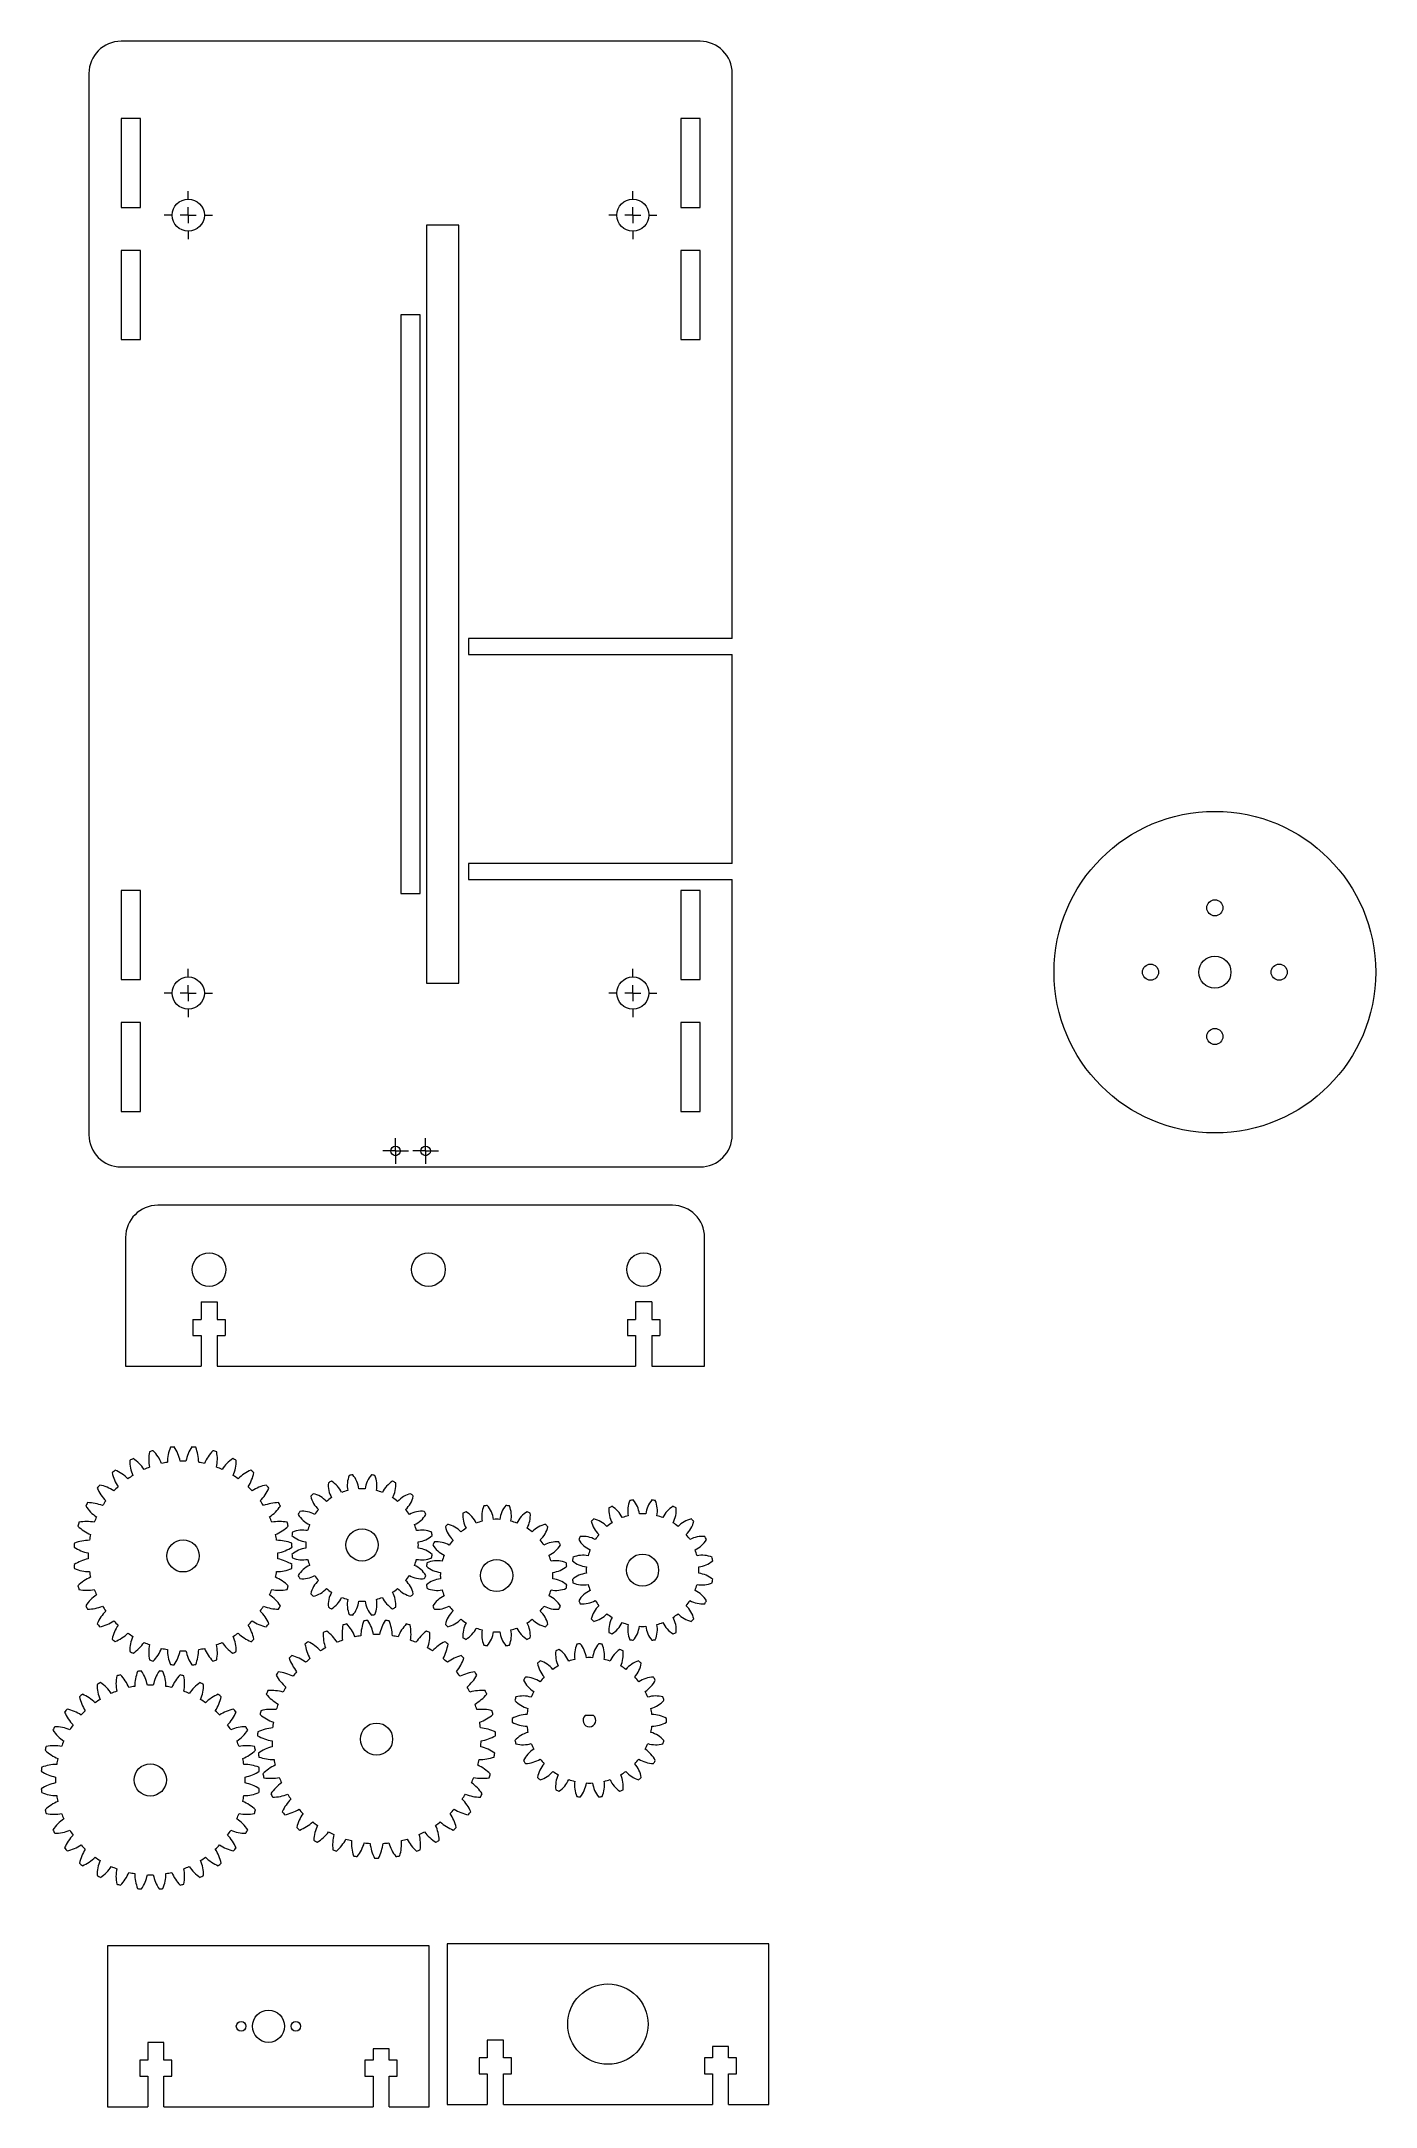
# Model space of a CAD drawing. Header units: millimetres. Extents: x 10 to 425, y 37 to 679.
import ezdxf

# ---------------------------------------------------------------- set-up
doc = ezdxf.new("R2010")
doc.units = ezdxf.units.MM

# ---------------------------------------------------------------- blocks, each defined once
blk = doc.blocks.new('SW_CENTERMARKSYMBOL_0')
at = {"color": 0, "linetype": 'Continuous', "lineweight": 0}
for p, q in [((0, 5), (0, 7.5)), ((-5, 0), (-7.5, 0)), ((0, 0), (-2.5, 0)), ((0, 0), (0, 2.5)), ((0, 0), (0, -2.5)), ((0, 0), (2.5, 0)), ((5, 0), (7.5, 0)), ((0, -5), (0, -7.5))]:
    blk.add_line(p, q, dxfattribs=at)
blk = doc.blocks.new('SW_CENTERMARKSYMBOL_1')
at = {"color": 0, "linetype": 'Continuous', "lineweight": 0}
for p, q in [((0, 5), (0, 7.5)), ((-5, 0), (-7.5, 0)), ((0, 0), (-2.5, 0)), ((0, 0), (0, 2.5)), ((0, 0), (0, -2.5)), ((0, 0), (2.5, 0)), ((5, 0), (7.5, 0)), ((0, -5), (0, -7.5))]:
    blk.add_line(p, q, dxfattribs=at)
blk = doc.blocks.new('SW_CENTERMARKSYMBOL_2')
at = {"color": 0, "linetype": 'Continuous', "lineweight": 0}
for p, q in [((0, 5), (0, 7.5)), ((-5, 0), (-7.5, 0)), ((0, 0), (-2.5, 0)), ((0, 0), (0, 2.5)), ((0, 0), (0, -2.5)), ((0, 0), (2.5, 0)), ((5, 0), (7.5, 0)), ((0, -5), (0, -7.5))]:
    blk.add_line(p, q, dxfattribs=at)
blk = doc.blocks.new('SW_CENTERMARKSYMBOL_3')
at = {"color": 0, "linetype": 'Continuous', "lineweight": 0}
for p, q in [((0, 5), (0, 7.5)), ((-5, 0), (-7.5, 0)), ((0, 0), (-2.5, 0)), ((0, 0), (0, 2.5)), ((0, 0), (0, -2.5)), ((0, 0), (2.5, 0)), ((5, 0), (7.5, 0)), ((0, -5), (0, -7.5))]:
    blk.add_line(p, q, dxfattribs=at)
blk = doc.blocks.new('SW_CENTERMARKSYMBOL_4')
at = {"color": 0, "linetype": 'Continuous', "lineweight": 0}
for p, q in [((-2.5, 0), (-4, 0)), ((0, 0), (-2.5, 0)), ((0, 2.5), (0, 4)), ((0, 0), (0, 2.5)), ((0, 0), (0, -2.5)), ((0, 0), (2.5, 0)), ((2.5, 0), (4, 0)), ((0, -2.5), (0, -4))]:
    blk.add_line(p, q, dxfattribs=at)
blk = doc.blocks.new('SW_CENTERMARKSYMBOL_5')
at = {"color": 0, "linetype": 'Continuous', "lineweight": 0}
for p, q in [((-2.5, 0), (-4, 0)), ((0, 0), (-2.5, 0)), ((0, 2.5), (0, 4)), ((0, 0), (0, 2.5)), ((0, 0), (0, -2.5)), ((0, 0), (2.5, 0)), ((2.5, 0), (4, 0)), ((0, -2.5), (0, -4))]:
    blk.add_line(p, q, dxfattribs=at)

msp = doc.modelspace()

# ---------------------------------------------------------------- linework, layer by layer
at = {"color": 7, "linetype": 'Continuous', "lineweight": 15}
for p, q in [((214.7, 678.83), (34.7, 678.83)), ((24.7, 668.83), (24.7, 338.83)), ((224.7, 493.18), (224.7, 668.83)), ((40.7, 654.83), (34.7, 654.83)), ((34.7, 654.83), (34.7, 627.18)), ((40.7, 627.18), (40.7, 654.83)), ((214.7, 654.83), (208.7, 654.83)), ((208.7, 654.83), (208.7, 627.18)), ((214.7, 627.18), (214.7, 654.83)), ((34.7, 627.18), (40.7, 627.18)), ((208.7, 627.18), (214.7, 627.18)), ((129.7, 621.7), (129.7, 385.97)), ((139.7, 621.7), (129.7, 621.7)), ((139.7, 385.97), (139.7, 621.7)), ((40.7, 613.77), (34.7, 613.77)), ((34.7, 613.77), (34.7, 586.12)), ((40.7, 586.12), (40.7, 613.77)), ((214.7, 613.77), (208.7, 613.77)), ((208.7, 613.77), (208.7, 586.12)), ((214.7, 586.12), (214.7, 613.77)), ((127.7, 593.83), (121.7, 593.83)), ((121.7, 593.83), (121.7, 413.83)), ((127.7, 413.83), (127.7, 593.83)), ((34.7, 586.12), (40.7, 586.12)), ((208.7, 586.12), (214.7, 586.12)), ((224.7, 493.18), (142.7, 493.18)), ((142.7, 493.18), (142.7, 488.18)), ((142.7, 488.18), (224.7, 488.18)), ((224.7, 423.18), (224.7, 488.18)), ((224.7, 423.18), (142.7, 423.18)), ((142.7, 423.18), (142.7, 418.18)), ((142.7, 418.18), (224.7, 418.18)), ((224.7, 338.83), (224.7, 418.18)), ((40.7, 414.81), (34.7, 414.81)), ((34.7, 414.81), (34.7, 387.16)), ((40.7, 387.16), (40.7, 414.81)), ((121.7, 413.83), (127.7, 413.83)), ((214.7, 414.81), (208.7, 414.81)), ((208.7, 414.81), (208.7, 387.16)), ((214.7, 387.16), (214.7, 414.81)), ((34.7, 387.16), (40.7, 387.16)), ((129.7, 385.97), (139.7, 385.97)), ((208.7, 387.16), (214.7, 387.16)), ((40.7, 373.75), (34.7, 373.75)), ((34.7, 373.75), (34.7, 346.1)), ((40.7, 346.1), (40.7, 373.75)), ((214.7, 373.75), (208.7, 373.75)), ((208.7, 373.75), (208.7, 346.1)), ((214.7, 346.1), (214.7, 373.75)), ((34.7, 346.1), (40.7, 346.1)), ((208.7, 346.1), (214.7, 346.1)), ((34.7, 328.83), (214.7, 328.83)), ((206.11, 316.92), (46.11, 316.92)), ((36.11, 306.92), (36.11, 266.92)), ((216.11, 266.92), (216.11, 306.92)), ((59.56, 286.92), (64.56, 286.92)), ((59.56, 286.92), (59.56, 281.42)), ((64.56, 286.92), (64.56, 281.42)), ((199.66, 286.92), (194.66, 286.92)), ((194.66, 286.92), (194.66, 281.42)), ((199.66, 286.92), (199.66, 281.42)), ((57.06, 281.42), (59.56, 281.42)), ((57.06, 281.42), (57.06, 276.42)), ((57.06, 276.42), (59.56, 276.42)), ((59.56, 276.42), (59.56, 266.92)), ((64.56, 281.42), (67.06, 281.42)), ((64.56, 276.42), (64.56, 266.92)), ((64.56, 276.42), (67.06, 276.42)), ((67.06, 281.42), (67.06, 276.42)), ((192.16, 281.42), (194.66, 281.42)), ((192.16, 281.42), (192.16, 276.42)), ((192.16, 276.42), (194.66, 276.42)), ((194.66, 276.42), (194.66, 266.92)), ((199.66, 281.42), (202.16, 281.42)), ((199.66, 276.42), (199.66, 266.92)), ((199.66, 276.42), (202.16, 276.42)), ((202.16, 281.42), (202.16, 276.42)), ((36.11, 266.92), (59.56, 266.92)), ((64.56, 266.92), (194.66, 266.92)), ((199.66, 266.92), (216.11, 266.92)), ((181.6, 158.29), (179, 158.26)), ((30.53, 86.64), (30.53, 36.64)), ((130.53, 86.64), (30.53, 86.64)), ((130.53, 36.64), (130.53, 86.64)), ((136.06, 87.31), (136.06, 37.31)), ((236.06, 87.31), (136.06, 87.31)), ((236.06, 37.31), (236.06, 87.31)), ((48.03, 56.64), (43.03, 56.64)), ((43.03, 56.64), (43.03, 51.14)), ((48.03, 51.14), (48.03, 56.64)), ((118.03, 54.64), (113.03, 54.64)), ((113.03, 54.64), (113.03, 51.14)), ((118.03, 51.14), (118.03, 54.64)), ((148.56, 51.81), (146.06, 51.81)), ((146.06, 51.81), (146.06, 46.81)), ((153.56, 57.31), (148.56, 57.31)), ((148.56, 57.31), (148.56, 51.81)), ((153.56, 51.81), (153.56, 57.31)), ((156.06, 51.81), (153.56, 51.81)), ((156.06, 46.81), (156.06, 51.81)), ((218.56, 51.81), (216.06, 51.81)), ((216.06, 51.81), (216.06, 46.81)), ((223.56, 55.31), (218.56, 55.31)), ((218.56, 55.31), (218.56, 51.81)), ((223.56, 51.81), (223.56, 55.31)), ((226.06, 51.81), (223.56, 51.81)), ((226.06, 46.81), (226.06, 51.81)), ((43.03, 51.14), (40.53, 51.14)), ((40.53, 51.14), (40.53, 46.14)), ((40.53, 46.14), (43.03, 46.14)), ((43.03, 46.14), (43.03, 36.64)), ((50.53, 51.14), (48.03, 51.14)), ((48.03, 36.64), (48.03, 46.14)), ((48.03, 46.14), (50.53, 46.14)), ((50.53, 46.14), (50.53, 51.14)), ((113.03, 51.14), (110.53, 51.14)), ((110.53, 51.14), (110.53, 46.14)), ((110.53, 46.14), (113.03, 46.14)), ((113.03, 46.14), (113.03, 36.64)), ((120.53, 51.14), (118.03, 51.14)), ((118.03, 36.64), (118.03, 46.14)), ((118.03, 46.14), (120.53, 46.14)), ((120.53, 46.14), (120.53, 51.14)), ((146.06, 46.81), (148.56, 46.81)), ((148.56, 46.81), (148.56, 37.31)), ((153.56, 37.31), (153.56, 46.81)), ((153.56, 46.81), (156.06, 46.81)), ((216.06, 46.81), (218.56, 46.81)), ((218.56, 46.81), (218.56, 37.31)), ((223.56, 37.31), (223.56, 46.81)), ((223.56, 46.81), (226.06, 46.81)), ((30.53, 36.64), (43.03, 36.64)), ((48.03, 36.64), (113.03, 36.64)), ((118.03, 36.64), (130.53, 36.64)), ((136.06, 37.31), (148.56, 37.31)), ((153.56, 37.31), (218.56, 37.31)), ((223.56, 37.31), (236.06, 37.31))]:
    msp.add_line(p, q, dxfattribs=at)
for centre, radius in [((55.59, 624.77), 5), ((193.8, 624.77), 5), ((374.75, 389.4), 50), ((374.75, 409.4), 2.5), ((354.75, 389.4), 2.5), ((374.75, 389.4), 5), ((394.75, 389.4), 2.5), ((55.59, 382.9), 5), ((193.8, 382.9), 5), ((374.75, 369.4), 2.5), ((120.03, 333.83), 1.5), ((129.37, 333.83), 1.5), ((62.06, 296.92), 5.25), ((130.26, 296.92), 5.25), ((197.16, 296.92), 5.25), ((53.97, 207.89), 5), ((109.62, 211.29), 5), ((151.45, 201.78), 5), ((196.83, 203.48), 5), ((114.12, 150.93), 5), ((43.79, 138.22), 5), ((186.06, 62.31), 12.5), ((80.53, 61.64), 5), ((72.03, 61.64), 1.5), ((89.03, 61.64), 1.5)]:
    msp.add_circle(centre, radius, dxfattribs=at)
for centre, radius, start, end in [((34.7, 668.83), 10, 90, 180), ((214.7, 668.83), 10, 0, 90), ((34.7, 338.83), 10, 180, 270), ((214.7, 338.83), 10, 270, 0), ((46.11, 306.92), 10, 90, 180), ((206.11, 306.92), 10, 0, 90), ((53.97, 207.89), 34, 117.097, 119.153), ((31.25, 227.6), 12.8, 34.16573, 55.61994), ((56.1, 237.89), 12.8, 169.38006, 190.83427), ((53.97, 207.89), 34, 105.847, 107.903), ((35.53, 231.65), 12.8, 22.91573, 44.36994), ((61.91, 236.9), 12.8, 158.13006, 179.58427), ((53.97, 207.89), 34, 94.597, 96.653), ((40.52, 234.79), 12.8, 11.66573, 33.11994), ((67.41, 234.79), 12.8, 146.88006, 168.33427), ((53.97, 207.89), 34, 83.347, 85.403), ((46.03, 236.9), 12.8, 0.41573, 21.86994), ((72.4, 231.65), 12.8, 135.63006, 157.08427), ((53.97, 207.89), 34, 72.097, 74.153), ((51.84, 237.89), 12.8, 349.16573, 10.61994), ((76.68, 227.6), 12.8, 124.38006, 145.83427), ((53.97, 207.89), 34, 60.847, 62.903), ((53.97, 207.89), 34, 128.347, 130.403), ((44.46, 236.42), 12.8, 191.88006, 213.33427), ((27.84, 222.79), 12.8, 45.41573, 66.86994), ((53.97, 207.89), 29.5, 121.98271, 125.51729), ((50.2, 237.73), 12.8, 180.63006, 202.08427), ((53.97, 207.89), 29.5, 110.73271, 114.26729), ((53.97, 207.89), 29.5, 99.48271, 103.01729), ((53.97, 207.89), 29.5, 88.23271, 91.76729), ((53.97, 207.89), 29.5, 76.98271, 80.51729), ((53.97, 207.89), 29.5, 65.73271, 69.26729), ((57.73, 237.73), 12.8, 337.91573, 359.36994), ((53.97, 207.89), 29.5, 54.48271, 58.01729), ((80.09, 222.79), 12.8, 113.13006, 134.58427), ((63.48, 236.42), 12.8, 326.66573, 348.11994), ((53.97, 207.89), 34, 49.597, 51.653), ((113, 229.77), 8, 156.7925, 191.28707), ((109.62, 211.29), 22, 97.60803, 100.39197), ((100.69, 227.82), 8, 6.71293, 41.2075), ((118.55, 227.82), 8, 138.7925, 173.28707), ((109.62, 211.29), 22, 79.60803, 82.39197), ((106.23, 229.77), 8, 348.71293, 23.2075), ((53.97, 207.89), 34, 139.597, 141.653), ((39.07, 234.02), 12.8, 203.13006, 224.58427), ((25.44, 217.41), 12.8, 56.66573, 78.11994), ((53.97, 207.89), 29.5, 144.48271, 148.01729), ((53.97, 207.89), 29.5, 133.23271, 136.76729), ((53.97, 207.89), 29.5, 43.23271, 46.76729), ((82.49, 217.41), 12.8, 101.88006, 123.33427), ((68.86, 234.02), 12.8, 315.41573, 336.86994), ((53.97, 207.89), 29.5, 31.98271, 35.51729), ((53.97, 207.89), 34, 38.347, 40.403), ((109.62, 211.29), 22, 133.60803, 136.39197), ((101.49, 228.23), 8, 192.7925, 227.28707), ((92.67, 219.42), 8, 42.71293, 77.2075), ((109.62, 211.29), 17.5, 122.76933, 129.23067), ((107.12, 229.91), 8, 174.7925, 209.28707), ((109.62, 211.29), 22, 115.60803, 118.39197), ((96.01, 224.25), 8, 24.71293, 59.2075), ((109.62, 211.29), 17.5, 104.76933, 111.23067), ((109.62, 211.29), 17.5, 86.76933, 93.23067), ((109.62, 211.29), 17.5, 68.76933, 75.23067), ((123.22, 224.25), 8, 120.7925, 155.28707), ((112.11, 229.91), 8, 330.71293, 5.2075), ((109.62, 211.29), 17.5, 50.76933, 57.23067), ((109.62, 211.29), 22, 61.60803, 64.39197), ((126.56, 219.42), 8, 102.7925, 137.28707), ((117.75, 228.23), 8, 312.71293, 347.2075), ((109.62, 211.29), 22, 43.60803, 46.39197), ((200.21, 221.97), 8, 156.7925, 191.28707), ((196.83, 203.48), 22, 97.60803, 100.39197), ((187.9, 220.02), 8, 6.71293, 41.2075), ((205.76, 220.02), 8, 138.7925, 173.28707), ((196.83, 203.48), 22, 79.60803, 82.39197), ((193.44, 221.97), 8, 348.71293, 23.2075), ((23.97, 205.77), 12.8, 79.16573, 100.61994), ((53.97, 207.89), 34, 150.847, 152.903), ((34.26, 230.61), 12.8, 214.38006, 235.83427), ((24.13, 211.66), 12.8, 67.91573, 89.36994), ((53.97, 207.89), 29.5, 155.73271, 159.26729), ((83.8, 211.66), 12.8, 90.63006, 112.08427), ((73.67, 230.61), 12.8, 304.16573, 325.61994), ((53.97, 207.89), 29.5, 20.73271, 24.26729), ((83.96, 205.77), 12.8, 79.38006, 100.83427), ((53.97, 207.89), 34, 27.097, 29.153), ((109.62, 211.29), 22, 151.60803, 154.39197), ((96.65, 224.89), 8, 210.7925, 245.28707), ((90.99, 213.78), 8, 60.71293, 95.2075), ((109.62, 211.29), 17.5, 140.76933, 147.23067), ((109.62, 211.29), 17.5, 32.76933, 39.23067), ((128.25, 213.78), 8, 84.7925, 119.28707), ((122.59, 224.89), 8, 294.71293, 329.2075), ((109.62, 211.29), 22, 25.60803, 28.39197), ((148.96, 220.41), 8, 174.7925, 209.28707), ((151.45, 201.78), 22, 115.60803, 118.39197), ((137.85, 214.75), 8, 24.71293, 59.2075), ((151.45, 201.78), 17.5, 104.76933, 111.23067), ((154.83, 220.27), 8, 156.7925, 191.28707), ((151.45, 201.78), 22, 97.60803, 100.39197), ((142.52, 218.32), 8, 6.71293, 41.2075), ((151.45, 201.78), 17.5, 86.76933, 93.23067), ((160.38, 218.32), 8, 138.7925, 173.28707), ((151.45, 201.78), 22, 79.60803, 82.39197), ((148.07, 220.27), 8, 348.71293, 23.2075), ((151.45, 201.78), 17.5, 68.76933, 75.23067), ((165.05, 214.75), 8, 120.7925, 155.28707), ((153.94, 220.41), 8, 330.71293, 5.2075), ((151.45, 201.78), 22, 61.60803, 64.39197), ((196.83, 203.48), 22, 133.60803, 136.39197), ((188.7, 220.43), 8, 192.7925, 227.28707), ((179.88, 211.61), 8, 42.71293, 77.2075), ((194.34, 222.11), 8, 174.7925, 209.28707), ((196.83, 203.48), 22, 115.60803, 118.39197), ((183.23, 216.45), 8, 24.71293, 59.2075), ((196.83, 203.48), 17.5, 104.76933, 111.23067), ((196.83, 203.48), 17.5, 86.76933, 93.23067), ((196.83, 203.48), 17.5, 68.76933, 75.23067), ((210.43, 216.45), 8, 120.7925, 155.28707), ((199.32, 222.11), 8, 330.71293, 5.2075), ((196.83, 203.48), 22, 61.60803, 64.39197), ((213.77, 211.61), 8, 102.7925, 137.28707), ((204.96, 220.43), 8, 312.71293, 347.2075), ((196.83, 203.48), 22, 43.60803, 46.39197), ((24.96, 199.95), 12.8, 90.41573, 111.86994), ((53.97, 207.89), 34, 162.097, 164.153), ((30.21, 226.33), 12.8, 225.63006, 247.08427), ((53.97, 207.89), 29.5, 166.98271, 170.51729), ((77.72, 226.33), 12.8, 292.91573, 314.36994), ((53.97, 207.89), 29.5, 9.48271, 13.01729), ((82.97, 199.95), 12.8, 68.13006, 89.58427), ((53.97, 207.89), 34, 15.847, 17.903), ((109.62, 211.29), 22, 169.60803, 172.39197), ((93.08, 220.22), 8, 228.7925, 263.28707), ((91.13, 207.9), 8, 78.71293, 113.2075), ((109.62, 211.29), 17.5, 176.76933, 183.23067), ((109.62, 211.29), 17.5, 158.76933, 165.23067), ((109.62, 211.29), 17.5, 14.76933, 21.23067), ((128.11, 207.9), 8, 66.7925, 101.28707), ((126.15, 220.22), 8, 276.71293, 311.2075), ((109.62, 211.29), 17.5, 356.76933, 3.23067), ((109.62, 211.29), 22, 7.60803, 10.39197), ((151.45, 201.78), 22, 151.60803, 154.39197), ((132.82, 204.28), 8, 60.71293, 95.2075), ((151.45, 201.78), 22, 133.60803, 136.39197), ((143.32, 218.73), 8, 192.7925, 227.28707), ((134.5, 209.91), 8, 42.71293, 77.2075), ((151.45, 201.78), 17.5, 140.76933, 147.23067), ((151.45, 201.78), 17.5, 122.76933, 129.23067), ((151.45, 201.78), 17.5, 50.76933, 57.23067), ((168.39, 209.91), 8, 102.7925, 137.28707), ((159.58, 218.73), 8, 312.71293, 347.2075), ((151.45, 201.78), 17.5, 32.76933, 39.23067), ((170.08, 204.28), 8, 84.7925, 119.28707), ((151.45, 201.78), 22, 43.60803, 46.39197), ((151.45, 201.78), 22, 25.60803, 28.39197), ((196.83, 203.48), 22, 151.60803, 154.39197), ((183.86, 217.09), 8, 210.7925, 245.28707), ((178.2, 205.98), 8, 60.71293, 95.2075), ((196.83, 203.48), 17.5, 140.76933, 147.23067), ((196.83, 203.48), 17.5, 122.76933, 129.23067), ((196.83, 203.48), 17.5, 50.76933, 57.23067), ((196.83, 203.48), 17.5, 32.76933, 39.23067), ((215.46, 205.98), 8, 84.7925, 119.28707), ((209.8, 217.09), 8, 294.71293, 329.2075), ((196.83, 203.48), 22, 25.60803, 28.39197), ((53.97, 207.89), 34, 173.347, 175.403), ((27.07, 221.34), 12.8, 236.88006, 258.33427), ((27.07, 194.45), 12.8, 101.66573, 123.11994), ((53.97, 207.89), 29.5, 178.23271, 181.76729), ((80.86, 221.34), 12.8, 281.66573, 303.11994), ((53.97, 207.89), 29.5, 358.23271, 1.76729), ((80.86, 194.45), 12.8, 56.88006, 78.33427), ((53.97, 207.89), 34, 4.597, 6.653), ((93.08, 202.36), 8, 96.71293, 131.2075), ((109.62, 211.29), 22, 187.60803, 190.39197), ((91.13, 214.67), 8, 246.7925, 281.28707), ((109.62, 211.29), 17.5, 194.76933, 201.23067), ((109.62, 211.29), 17.5, 338.76933, 345.23067), ((128.11, 214.67), 8, 258.71293, 293.2075), ((126.15, 202.36), 8, 48.7925, 83.28707), ((151.45, 201.78), 22, 169.60803, 172.39197), ((132.96, 198.4), 8, 78.71293, 113.2075), ((109.62, 211.29), 22, 349.60803, 352.39197), ((138.48, 215.39), 8, 210.7925, 245.28707), ((151.45, 201.78), 17.5, 158.76933, 165.23067), ((164.42, 215.39), 8, 294.71293, 329.2075), ((151.45, 201.78), 17.5, 14.76933, 21.23067), ((169.94, 198.4), 8, 66.7925, 101.28707), ((151.45, 201.78), 22, 7.60803, 10.39197), ((196.83, 203.48), 22, 169.60803, 172.39197), ((180.29, 212.41), 8, 228.7925, 263.28707), ((178.34, 200.1), 8, 78.71293, 113.2075), ((196.83, 203.48), 17.5, 158.76933, 165.23067), ((196.83, 203.48), 17.5, 14.76933, 21.23067), ((215.32, 200.1), 8, 66.7925, 101.28707), ((213.37, 212.41), 8, 276.71293, 311.2075), ((196.83, 203.48), 22, 7.60803, 10.39197), ((53.97, 207.89), 34, 184.597, 186.653), ((24.96, 215.83), 12.8, 248.13006, 269.58427), ((30.21, 189.46), 12.8, 112.91573, 134.36994), ((53.97, 207.89), 29.5, 189.48271, 193.01729), ((53.97, 207.89), 29.5, 346.98271, 350.51729), ((77.72, 189.46), 12.8, 45.63006, 67.08427), ((82.97, 215.83), 12.8, 270.41573, 291.86994), ((53.97, 207.89), 34, 353.347, 355.403), ((96.65, 197.68), 8, 114.71293, 149.2075), ((109.62, 211.29), 22, 205.60803, 208.39197), ((90.99, 208.79), 8, 264.7925, 299.28707), ((101.49, 194.34), 8, 132.71293, 167.2075), ((109.62, 211.29), 17.5, 212.76933, 219.23067), ((109.62, 211.29), 17.5, 320.76933, 327.23067), ((117.75, 194.34), 8, 12.7925, 47.28707), ((128.25, 208.79), 8, 240.71293, 275.2075), ((122.59, 197.68), 8, 30.7925, 65.28707), ((109.62, 211.29), 22, 331.60803, 334.39197), ((134.91, 210.71), 8, 228.7925, 263.28707), ((134.91, 192.85), 8, 96.71293, 131.2075), ((151.45, 201.78), 17.5, 176.76933, 183.23067), ((167.99, 210.71), 8, 276.71293, 311.2075), ((151.45, 201.78), 17.5, 356.76933, 3.23067), ((167.99, 192.85), 8, 48.7925, 83.28707), ((180.29, 194.55), 8, 96.71293, 131.2075), ((196.83, 203.48), 22, 187.60803, 190.39197), ((178.34, 206.87), 8, 246.7925, 281.28707), ((196.83, 203.48), 17.5, 176.76933, 183.23067), ((215.32, 206.87), 8, 258.71293, 293.2075), ((196.83, 203.48), 17.5, 356.76933, 3.23067), ((213.37, 194.55), 8, 48.7925, 83.28707), ((196.83, 203.48), 22, 349.60803, 352.39197), ((53.97, 207.89), 34, 195.847, 197.903), ((23.97, 210.02), 12.8, 259.38006, 280.83427), ((34.26, 185.18), 12.8, 124.16573, 145.61994), ((53.97, 207.89), 29.5, 200.73271, 204.26729), ((53.97, 207.89), 29.5, 335.73271, 339.26729), ((73.67, 185.18), 12.8, 34.38006, 55.83427), ((83.96, 210.02), 12.8, 259.16573, 280.61994), ((53.97, 207.89), 34, 342.097, 344.153), ((109.62, 211.29), 22, 223.60803, 226.39197), ((92.67, 203.16), 8, 282.7925, 317.28707), ((109.62, 211.29), 17.5, 230.76933, 237.23067), ((107.12, 192.66), 8, 150.71293, 185.2075), ((96.01, 198.32), 8, 300.7925, 335.28707), ((109.62, 211.29), 17.5, 248.76933, 255.23067), ((113, 192.8), 8, 168.71293, 203.2075), ((100.69, 194.75), 8, 318.7925, 353.28707), ((109.62, 211.29), 17.5, 266.76933, 273.23067), ((118.55, 194.75), 8, 186.71293, 221.2075), ((106.23, 192.8), 8, 336.7925, 11.28707), ((109.62, 211.29), 17.5, 284.76933, 291.23067), ((123.22, 198.32), 8, 204.71293, 239.2075), ((109.62, 211.29), 17.5, 302.76933, 309.23067), ((112.11, 192.66), 8, 354.7925, 29.28707), ((126.56, 203.16), 8, 222.71293, 257.2075), ((109.62, 211.29), 22, 313.60803, 316.39197), ((151.45, 201.78), 22, 187.60803, 190.39197), ((132.96, 205.17), 8, 246.7925, 281.28707), ((138.48, 188.18), 8, 114.71293, 149.2075), ((151.45, 201.78), 17.5, 194.76933, 201.23067), ((151.45, 201.78), 17.5, 338.76933, 345.23067), ((164.42, 188.18), 8, 30.7925, 65.28707), ((169.94, 205.17), 8, 258.71293, 293.2075), ((151.45, 201.78), 22, 349.60803, 352.39197), ((183.86, 189.88), 8, 114.71293, 149.2075), ((196.83, 203.48), 22, 205.60803, 208.39197), ((178.2, 200.99), 8, 264.7925, 299.28707), ((196.83, 203.48), 17.5, 194.76933, 201.23067), ((196.83, 203.48), 17.5, 212.76933, 219.23067), ((196.83, 203.48), 17.5, 320.76933, 327.23067), ((215.46, 200.99), 8, 240.71293, 275.2075), ((196.83, 203.48), 17.5, 338.76933, 345.23067), ((209.8, 189.88), 8, 30.7925, 65.28707), ((196.83, 203.48), 22, 331.60803, 334.39197), ((53.97, 207.89), 34, 207.097, 209.153), ((24.13, 204.13), 12.8, 270.63006, 292.08427), ((39.07, 181.77), 12.8, 135.41573, 156.86994), ((53.97, 207.89), 34, 218.347, 220.403), ((25.44, 198.38), 12.8, 281.88006, 303.33427), ((53.97, 207.89), 29.5, 211.98271, 215.51729), ((44.46, 179.37), 12.8, 146.66573, 168.11994), ((53.97, 207.89), 29.5, 223.23271, 226.76729), ((53.97, 207.89), 29.5, 313.23271, 316.76729), ((63.48, 179.37), 12.8, 11.88006, 33.33427), ((82.49, 198.38), 12.8, 236.66573, 258.11994), ((53.97, 207.89), 29.5, 324.48271, 328.01729), ((68.86, 181.77), 12.8, 23.13006, 44.58427), ((83.8, 204.13), 12.8, 247.91573, 269.36994), ((53.97, 207.89), 34, 319.597, 321.653), ((53.97, 207.89), 34, 330.847, 332.903), ((109.62, 211.29), 22, 241.60803, 244.39197), ((117.41, 183.66), 14, 168.58104, 188.18936), ((114.12, 150.93), 37, 104.46853, 106.38861), ((94.52, 177.34), 14, 22.66778, 42.27611), ((109.62, 211.29), 22, 259.60803, 262.39197), ((123.2, 182.54), 14, 158.29532, 177.90365), ((114.12, 150.93), 37, 94.18281, 96.1029), ((99.55, 180.42), 14, 12.38207, 31.99039), ((109.62, 211.29), 22, 277.60803, 280.39197), ((128.69, 180.42), 14, 148.00961, 167.61793), ((114.12, 150.93), 37, 83.8971, 85.81719), ((105.05, 182.54), 14, 2.09635, 21.70468), ((109.62, 211.29), 22, 295.60803, 298.39197), ((133.73, 177.34), 14, 137.72389, 157.33222), ((114.12, 150.93), 37, 73.61139, 75.53147), ((110.84, 183.66), 14, 351.81064, 11.41896), ((151.45, 201.78), 22, 205.60803, 208.39197), ((132.82, 199.29), 8, 264.7925, 299.28707), ((143.32, 184.84), 8, 132.71293, 167.2075), ((151.45, 201.78), 22, 223.60803, 226.39197), ((134.5, 193.65), 8, 282.7925, 317.28707), ((151.45, 201.78), 17.5, 212.76933, 219.23067), ((151.45, 201.78), 17.5, 230.76933, 237.23067), ((148.96, 183.15), 8, 150.71293, 185.2075), ((151.45, 201.78), 17.5, 302.76933, 309.23067), ((153.94, 183.15), 8, 354.7925, 29.28707), ((168.39, 193.65), 8, 222.71293, 257.2075), ((151.45, 201.78), 17.5, 320.76933, 327.23067), ((159.58, 184.84), 8, 12.7925, 47.28707), ((170.08, 199.29), 8, 240.71293, 275.2075), ((151.45, 201.78), 22, 313.60803, 316.39197), ((151.45, 201.78), 22, 331.60803, 334.39197), ((188.7, 186.54), 8, 132.71293, 167.2075), ((196.83, 203.48), 22, 223.60803, 226.39197), ((179.88, 195.35), 8, 282.7925, 317.28707), ((196.83, 203.48), 17.5, 230.76933, 237.23067), ((194.34, 184.85), 8, 150.71293, 185.2075), ((183.23, 190.52), 8, 300.7925, 335.28707), ((196.83, 203.48), 17.5, 248.76933, 255.23067), ((200.21, 185), 8, 168.71293, 203.2075), ((193.44, 185), 8, 336.7925, 11.28707), ((196.83, 203.48), 17.5, 284.76933, 291.23067), ((210.43, 190.52), 8, 204.71293, 239.2075), ((196.83, 203.48), 17.5, 302.76933, 309.23067), ((199.32, 184.85), 8, 354.7925, 29.28707), ((213.77, 195.35), 8, 222.71293, 257.2075), ((204.96, 186.54), 8, 12.7925, 47.28707), ((196.83, 203.48), 22, 313.60803, 316.39197), ((53.97, 207.89), 34, 229.597, 231.653), ((27.84, 193), 12.8, 293.13006, 314.58427), ((53.97, 207.89), 29.5, 234.48271, 238.01729), ((50.2, 178.06), 12.8, 157.91573, 179.36994), ((31.25, 188.19), 12.8, 304.38006, 325.83427), ((53.97, 207.89), 29.5, 245.73271, 249.26729), ((56.1, 177.9), 12.8, 169.16573, 190.61994), ((53.97, 207.89), 29.5, 290.73271, 294.26729), ((51.84, 177.9), 12.8, 349.38006, 10.83427), ((76.68, 188.19), 12.8, 214.16573, 235.61994), ((53.97, 207.89), 29.5, 301.98271, 305.51729), ((57.73, 178.06), 12.8, 0.63006, 22.08427), ((80.09, 193), 12.8, 225.41573, 246.86994), ((53.97, 207.89), 34, 308.347, 310.403), ((114.12, 150.93), 37, 125.03996, 126.96004), ((105.7, 182.72), 14, 189.15246, 208.76079), ((86.49, 168.77), 14, 43.23921, 62.84754), ((114.12, 150.93), 37, 114.75424, 116.67433), ((111.51, 183.72), 14, 178.86675, 198.47508), ((90.12, 173.41), 14, 32.95349, 52.56182), ((114.12, 150.93), 32.5, 108.98751, 112.15535), ((114.12, 150.93), 32.5, 98.70179, 101.86964), ((114.12, 150.93), 32.5, 88.41608, 91.58392), ((114.12, 150.93), 32.5, 78.13036, 81.29821), ((114.12, 150.93), 32.5, 67.84465, 71.01249), ((138.13, 173.41), 14, 127.43818, 147.04651), ((114.12, 150.93), 37, 63.32567, 65.24576), ((116.73, 183.72), 14, 341.52492, 1.13325), ((141.75, 168.77), 14, 117.15246, 136.76079), ((122.55, 182.72), 14, 331.23921, 350.84754), ((114.12, 150.93), 37, 53.03996, 54.96004), ((151.45, 201.78), 22, 241.60803, 244.39197), ((137.85, 188.82), 8, 300.7925, 335.28707), ((151.45, 201.78), 17.5, 248.76933, 255.23067), ((154.83, 183.3), 8, 168.71293, 203.2075), ((151.45, 201.78), 22, 259.60803, 262.39197), ((142.52, 185.25), 8, 318.7925, 353.28707), ((151.45, 201.78), 17.5, 266.76933, 273.23067), ((160.38, 185.25), 8, 186.71293, 221.2075), ((151.45, 201.78), 22, 277.60803, 280.39197), ((148.07, 183.3), 8, 336.7925, 11.28707), ((151.45, 201.78), 17.5, 284.76933, 291.23067), ((165.05, 188.82), 8, 204.71293, 239.2075), ((151.45, 201.78), 22, 295.60803, 298.39197), ((184.46, 177.01), 8.8, 157.14832, 188.45761), ((180.31, 156.76), 24, 96.85964, 99.50399), ((170.63, 175.02), 8.8, 7.90603, 39.21532), ((190, 175.02), 8.8, 140.78468, 172.09397), ((180.31, 156.76), 24, 80.49601, 83.14036), ((176.17, 177.01), 8.8, 351.54239, 22.85168), ((196.83, 203.48), 22, 241.60803, 244.39197), ((196.83, 203.48), 22, 259.60803, 262.39197), ((187.9, 186.95), 8, 318.7925, 353.28707), ((196.83, 203.48), 17.5, 266.76933, 273.23067), ((205.76, 186.95), 8, 186.71293, 221.2075), ((196.83, 203.48), 22, 277.60803, 280.39197), ((196.83, 203.48), 22, 295.60803, 298.39197), ((53.97, 207.89), 34, 240.847, 242.903), ((53.97, 207.89), 34, 252.097, 254.153), ((35.53, 184.14), 12.8, 315.63006, 337.08427), ((53.97, 207.89), 29.5, 256.98271, 260.51729), ((61.91, 178.89), 12.8, 180.41573, 201.86994), ((53.97, 207.89), 34, 263.347, 265.403), ((40.52, 181), 12.8, 326.88006, 348.33427), ((53.97, 207.89), 29.5, 268.23271, 271.76729), ((67.41, 181), 12.8, 191.66573, 213.11994), ((53.97, 207.89), 34, 274.597, 276.653), ((46.03, 178.89), 12.8, 338.13006, 359.58427), ((53.97, 207.89), 29.5, 279.48271, 283.01729), ((72.4, 184.14), 12.8, 202.91573, 224.36994), ((53.97, 207.89), 34, 285.847, 287.903), ((53.97, 207.89), 34, 297.097, 299.153), ((114.12, 150.93), 37, 135.32567, 137.24576), ((100.16, 180.71), 14, 199.43818, 219.04651), ((83.75, 163.55), 14, 53.52492, 73.13325), ((114.12, 150.93), 32.5, 129.55893, 132.72678), ((114.12, 150.93), 32.5, 119.27322, 122.44107), ((114.12, 150.93), 32.5, 57.55893, 60.72678), ((114.12, 150.93), 32.5, 47.27322, 50.44107), ((144.5, 163.55), 14, 106.86675, 126.47508), ((128.09, 180.71), 14, 320.95349, 340.56182), ((114.12, 150.93), 37, 42.75424, 44.67433), ((180.31, 156.76), 24, 129.58692, 132.23126), ((172.85, 176.04), 8.8, 189.87559, 221.18488), ((162.29, 166.89), 8.8, 40.6333, 71.94259), ((180.31, 156.76), 19.5, 119.88123, 125.57331), ((178.59, 177.36), 8.8, 173.51196, 204.82125), ((180.31, 156.76), 24, 113.22328, 115.86763), ((165.87, 171.56), 8.8, 24.26966, 55.57895), ((180.31, 156.76), 19.5, 103.5176, 109.20967), ((180.31, 156.76), 19.5, 87.15396, 92.84604), ((180.31, 156.76), 19.5, 70.79033, 76.4824), ((194.75, 171.56), 8.8, 124.42105, 155.73034), ((180.31, 156.76), 24, 64.13237, 66.77672), ((182.04, 177.36), 8.8, 335.17875, 6.48804), ((180.31, 156.76), 19.5, 54.42669, 60.11877), ((198.33, 166.89), 8.8, 108.05741, 139.3667), ((187.77, 176.04), 8.8, 318.81512, 350.12441), ((180.31, 156.76), 24, 47.76874, 50.41308), ((43.79, 138.22), 34, 117.097, 119.153), ((40.03, 168.05), 12.8, 180.63006, 202.08427), ((21.08, 157.92), 12.8, 34.16573, 55.61994), ((45.92, 168.21), 12.8, 169.38006, 190.83427), ((43.79, 138.22), 34, 105.847, 107.903), ((25.36, 161.97), 12.8, 22.91573, 44.36994), ((43.79, 138.22), 29.5, 99.48271, 103.01729), ((51.73, 167.22), 12.8, 158.13006, 179.58427), ((43.79, 138.22), 34, 94.597, 96.653), ((30.35, 165.11), 12.8, 11.66573, 33.11994), ((43.79, 138.22), 29.5, 88.23271, 91.76729), ((57.24, 165.11), 12.8, 146.88006, 168.33427), ((43.79, 138.22), 34, 83.347, 85.403), ((35.85, 167.22), 12.8, 0.41573, 21.86994), ((43.79, 138.22), 29.5, 76.98271, 80.51729), ((62.23, 161.97), 12.8, 135.63006, 157.08427), ((43.79, 138.22), 34, 72.097, 74.153), ((41.66, 168.21), 12.8, 349.16573, 10.61994), ((66.51, 157.92), 12.8, 124.38006, 145.83427), ((43.79, 138.22), 34, 60.847, 62.903), ((47.56, 168.05), 12.8, 337.91573, 359.36994), ((114.12, 150.93), 37, 145.61139, 147.53147), ((95.06, 177.74), 14, 209.72389, 229.33222), ((81.98, 157.92), 14, 63.81064, 83.41896), ((114.12, 150.93), 32.5, 150.13036, 153.29821), ((114.12, 150.93), 32.5, 139.84465, 143.01249), ((114.12, 150.93), 32.5, 36.98751, 40.15535), ((146.26, 157.92), 14, 96.58104, 116.18936), ((133.18, 177.74), 14, 310.66778, 330.27611), ((114.12, 150.93), 32.5, 26.70179, 29.86964), ((114.12, 150.93), 37, 32.46853, 34.38861), ((180.31, 156.76), 24, 145.95055, 148.5949), ((167.72, 173.16), 8.8, 206.23923, 237.54852), ((160.17, 161.4), 8.8, 56.99694, 88.30623), ((180.31, 156.76), 19.5, 136.24487, 141.93695), ((180.31, 156.76), 19.5, 38.06305, 43.75513), ((200.46, 161.4), 8.8, 91.69377, 123.00306), ((192.9, 173.16), 8.8, 302.45148, 333.76077), ((180.31, 156.76), 24, 31.4051, 34.04945), ((43.79, 138.22), 34, 128.347, 130.403), ((34.28, 166.74), 12.8, 191.88006, 213.33427), ((17.67, 153.11), 12.8, 45.41573, 66.86994), ((43.79, 138.22), 29.5, 121.98271, 125.51729), ((43.79, 138.22), 29.5, 110.73271, 114.26729), ((43.79, 138.22), 29.5, 65.73271, 69.26729), ((43.79, 138.22), 29.5, 54.48271, 58.01729), ((69.92, 153.11), 12.8, 113.13006, 134.58427), ((53.31, 166.74), 12.8, 326.66573, 348.11994), ((43.79, 138.22), 34, 49.597, 51.653), ((114.12, 150.93), 37, 155.8971, 157.81719), ((90.58, 173.9), 14, 220.00961, 239.61793), ((81.25, 152.07), 14, 74.09635, 93.70468), ((114.12, 150.93), 32.5, 160.41608, 163.58392), ((146.99, 152.07), 14, 86.29532, 105.90365), ((137.66, 173.9), 14, 300.38207, 319.99039), ((114.12, 150.93), 32.5, 16.41608, 19.58392), ((114.12, 150.93), 37, 22.18281, 24.1029), ((180.31, 156.76), 24, 162.31419, 164.95854), ((163.61, 168.94), 8.8, 222.60287, 253.91216), ((159.68, 155.54), 8.8, 73.36057, 104.66986), ((180.31, 156.76), 19.5, 152.60851, 158.30058), ((180.31, 156.76), 19.5, 21.69942, 27.39149), ((200.95, 155.54), 8.8, 75.33014, 106.63943), ((197.01, 168.94), 8.8, 286.08784, 317.39713), ((180.31, 156.76), 24, 15.04146, 17.68581), ((43.79, 138.22), 34, 150.847, 152.903), ((13.96, 141.98), 12.8, 67.91573, 89.36994), ((43.79, 138.22), 34, 139.597, 141.653), ((28.9, 164.34), 12.8, 203.13006, 224.58427), ((15.27, 147.73), 12.8, 56.66573, 78.11994), ((43.79, 138.22), 29.5, 144.48271, 148.01729), ((43.79, 138.22), 29.5, 133.23271, 136.76729), ((43.79, 138.22), 29.5, 43.23271, 46.76729), ((72.32, 147.73), 12.8, 101.88006, 123.33427), ((58.69, 164.34), 12.8, 315.41573, 336.86994), ((43.79, 138.22), 29.5, 31.98271, 35.51729), ((73.63, 141.98), 12.8, 90.63006, 112.08427), ((43.79, 138.22), 34, 38.347, 40.403), ((43.79, 138.22), 34, 27.097, 29.153), ((82.95, 140.45), 14, 94.66778, 114.27611), ((114.12, 150.93), 37, 166.18281, 168.1029), ((86.86, 169.33), 14, 230.29532, 249.90365), ((81.58, 146.18), 14, 84.38207, 103.99039), ((114.12, 150.93), 32.5, 170.70179, 173.86964), ((146.67, 146.18), 14, 76.00961, 95.61793), ((141.38, 169.33), 14, 290.09635, 309.70468), ((114.12, 150.93), 32.5, 6.13036, 9.29821), ((145.3, 140.45), 14, 65.72389, 85.33222), ((114.12, 150.93), 37, 11.8971, 13.81719), ((180.31, 156.76), 24, 178.67783, 181.32217), ((160.86, 149.77), 8.8, 89.72421, 121.0335), ((160.86, 163.75), 8.8, 238.9665, 270.27579), ((180.31, 156.76), 19.5, 168.97214, 174.66422), ((180.31, 156.76), 19.5, 185.33578, 191.02786), ((180.31, 156.76), 2, 131.16888, 50.09727), ((180.31, 156.76), 19.5, 5.33578, 11.02786), ((180.31, 156.76), 19.5, 348.97214, 354.66422), ((199.77, 149.77), 8.8, 58.9665, 90.27579), ((199.77, 163.75), 8.8, 269.72421, 301.0335), ((180.31, 156.76), 24, 358.67783, 1.32217), ((43.79, 138.22), 34, 162.097, 164.153), ((13.8, 136.09), 12.8, 79.16573, 100.61994), ((24.09, 160.93), 12.8, 214.38006, 235.83427), ((43.79, 138.22), 29.5, 155.73271, 159.26729), ((63.5, 160.93), 12.8, 304.16573, 325.61994), ((43.79, 138.22), 29.5, 20.73271, 24.26729), ((73.79, 136.09), 12.8, 79.38006, 100.83427), ((43.79, 138.22), 34, 15.847, 17.903), ((114.12, 150.93), 37, 176.46853, 178.38861), ((84.01, 164.17), 14, 240.58104, 260.18936), ((85.32, 135.05), 14, 104.95349, 124.56182), ((114.12, 150.93), 32.5, 180.98751, 184.15535), ((114.12, 150.93), 32.5, 355.84465, 359.01249), ((142.92, 135.05), 14, 55.43818, 75.04651), ((144.23, 164.17), 14, 279.81064, 299.41896), ((114.12, 150.93), 37, 1.61139, 3.53147), ((163.61, 144.57), 8.8, 106.08784, 137.39713), ((180.31, 156.76), 24, 195.04146, 197.68581), ((159.68, 157.98), 8.8, 255.33014, 286.63943), ((167.72, 140.36), 8.8, 122.45148, 153.76077), ((180.31, 156.76), 19.5, 201.69942, 207.39149), ((180.31, 156.76), 19.5, 332.60851, 338.30058), ((192.9, 140.36), 8.8, 26.23923, 57.54852), ((200.95, 157.98), 8.8, 253.36057, 284.66986), ((197.01, 144.57), 8.8, 42.60287, 73.91216), ((180.31, 156.76), 24, 342.31419, 344.95854), ((43.79, 138.22), 34, 173.347, 175.403), ((14.79, 130.28), 12.8, 90.41573, 111.86994), ((20.04, 156.65), 12.8, 225.63006, 247.08427), ((43.79, 138.22), 29.5, 166.98271, 170.51729), ((67.55, 156.65), 12.8, 292.91573, 314.36994), ((43.79, 138.22), 29.5, 9.48271, 13.01729), ((72.8, 130.28), 12.8, 68.13006, 89.58427), ((114.12, 150.93), 37, 186.75424, 188.67433), ((82.13, 158.58), 14, 250.86675, 270.47508), ((43.79, 138.22), 34, 4.597, 6.653), ((88.62, 130.16), 14, 115.23921, 134.84754), ((114.12, 150.93), 32.5, 191.27322, 194.44107), ((114.12, 150.93), 32.5, 345.55893, 348.72678), ((139.62, 130.16), 14, 45.15246, 64.76079), ((146.11, 158.58), 14, 269.52492, 289.13325), ((114.12, 150.93), 37, 351.32567, 353.24576), ((180.31, 156.76), 24, 211.4051, 214.04945), ((160.17, 152.12), 8.8, 271.69377, 303.00306), ((172.85, 137.48), 8.8, 138.81512, 170.12441), ((180.31, 156.76), 19.5, 218.06305, 223.75513), ((180.31, 156.76), 19.5, 316.24487, 321.93695), ((187.77, 137.48), 8.8, 9.87559, 41.18488), ((200.46, 152.12), 8.8, 236.99694, 268.30623), ((180.31, 156.76), 24, 325.95055, 328.5949), ((16.9, 151.66), 12.8, 236.88006, 258.33427), ((16.9, 124.77), 12.8, 101.66573, 123.11994), ((43.79, 138.22), 34, 184.597, 186.653), ((43.79, 138.22), 29.5, 178.23271, 181.76729), ((70.69, 151.66), 12.8, 281.66573, 303.11994), ((43.79, 138.22), 29.5, 358.23271, 1.76729), ((70.69, 124.77), 12.8, 56.88006, 78.33427), ((43.79, 138.22), 34, 353.347, 355.403), ((114.12, 150.93), 37, 197.03996, 198.96004), ((81.28, 152.74), 14, 261.15246, 280.76079), ((92.74, 125.94), 14, 125.52492, 145.13325), ((114.12, 150.93), 32.5, 201.55893, 204.72678), ((114.12, 150.93), 32.5, 335.27322, 338.44107), ((135.51, 125.94), 14, 34.86675, 54.47508), ((146.96, 152.74), 14, 259.23921, 278.84754), ((114.12, 150.93), 37, 341.03996, 342.96004), ((180.31, 156.76), 24, 227.76874, 230.41308), ((162.29, 146.63), 8.8, 288.05741, 319.3667), ((180.31, 156.76), 19.5, 234.42669, 240.11877), ((178.59, 136.16), 8.8, 155.17875, 186.48804), ((180.31, 156.76), 24, 244.13237, 246.77672), ((165.87, 141.96), 8.8, 304.42105, 335.73034), ((180.31, 156.76), 19.5, 250.79033, 256.4824), ((184.46, 136.51), 8.8, 171.54239, 202.85168), ((170.63, 138.49), 8.8, 320.78468, 352.09397), ((180.31, 156.76), 19.5, 267.15396, 272.84604), ((190, 138.49), 8.8, 187.90603, 219.21532), ((176.17, 136.51), 8.8, 337.14832, 8.45761), ((180.31, 156.76), 19.5, 283.5176, 289.20967), ((194.75, 141.96), 8.8, 204.26966, 235.57895), ((180.31, 156.76), 24, 293.22328, 295.86763), ((180.31, 156.76), 19.5, 299.88123, 305.57331), ((182.04, 136.16), 8.8, 353.51196, 24.82125), ((198.33, 146.63), 8.8, 220.6333, 251.94259), ((180.31, 156.76), 24, 309.58692, 312.23126), ((14.79, 146.16), 12.8, 248.13006, 269.58427), ((20.04, 119.78), 12.8, 112.91573, 134.36994), ((43.79, 138.22), 34, 195.847, 197.903), ((43.79, 138.22), 29.5, 189.48271, 193.01729), ((43.79, 138.22), 29.5, 346.98271, 350.51729), ((67.55, 119.78), 12.8, 45.63006, 67.08427), ((72.8, 146.16), 12.8, 270.41573, 291.86994), ((43.79, 138.22), 34, 342.097, 344.153), ((114.12, 150.93), 37, 207.32567, 209.24576), ((81.49, 146.85), 14, 271.43818, 291.04651), ((97.54, 122.53), 14, 135.81064, 155.41896), ((82.74, 141.09), 14, 281.72389, 301.33222), ((114.12, 150.93), 32.5, 211.84465, 215.01249), ((114.12, 150.93), 32.5, 222.13036, 225.29821), ((114.12, 150.93), 32.5, 314.70179, 317.86964), ((145.5, 141.09), 14, 238.66778, 258.27611), ((114.12, 150.93), 32.5, 324.98751, 328.15535), ((130.7, 122.53), 14, 24.58104, 44.18936), ((146.76, 146.85), 14, 248.95349, 268.56182), ((114.12, 150.93), 37, 330.75424, 332.67433), ((180.31, 156.76), 24, 260.49601, 263.14036), ((180.31, 156.76), 24, 276.85964, 279.50399), ((13.8, 140.35), 12.8, 259.38006, 280.83427), ((24.09, 115.5), 12.8, 124.16573, 145.61994), ((43.79, 138.22), 34, 207.097, 209.153), ((13.96, 134.45), 12.8, 270.63006, 292.08427), ((43.79, 138.22), 29.5, 200.73271, 204.26729), ((43.79, 138.22), 29.5, 211.98271, 215.51729), ((43.79, 138.22), 29.5, 324.48271, 328.01729), ((73.63, 134.45), 12.8, 247.91573, 269.36994), ((43.79, 138.22), 29.5, 335.73271, 339.26729), ((63.5, 115.5), 12.8, 34.38006, 55.83427), ((73.79, 140.35), 12.8, 259.16573, 280.61994), ((43.79, 138.22), 34, 330.847, 332.903), ((114.12, 150.93), 37, 217.61139, 219.53147), ((102.88, 120.02), 14, 146.09635, 165.70468), ((114.12, 150.93), 37, 227.8971, 229.81719), ((85, 135.64), 14, 292.00961, 311.61793), ((114.12, 150.93), 32.5, 232.41608, 235.58392), ((108.58, 118.51), 14, 156.38207, 175.99039), ((88.2, 130.69), 14, 302.29532, 321.90365), ((114.12, 150.93), 32.5, 242.70179, 245.86964), ((114.12, 150.93), 32.5, 294.13036, 297.29821), ((140.04, 130.69), 14, 218.09635, 237.70468), ((114.12, 150.93), 32.5, 304.41608, 307.58392), ((119.66, 118.51), 14, 4.00961, 23.61793), ((143.24, 135.64), 14, 228.38207, 247.99039), ((125.36, 120.02), 14, 14.29532, 33.90365), ((114.12, 150.93), 37, 310.18281, 312.1029), ((114.12, 150.93), 37, 320.46853, 322.38861), ((28.9, 112.09), 12.8, 135.41573, 156.86994), ((43.79, 138.22), 34, 218.347, 220.403), ((15.27, 128.71), 12.8, 281.88006, 303.33427), ((34.28, 109.69), 12.8, 146.66573, 168.11994), ((43.79, 138.22), 29.5, 223.23271, 226.76729), ((43.79, 138.22), 29.5, 313.23271, 316.76729), ((53.31, 109.69), 12.8, 11.88006, 33.33427), ((72.32, 128.71), 12.8, 236.66573, 258.11994), ((58.69, 112.09), 12.8, 23.13006, 44.58427), ((43.79, 138.22), 34, 319.597, 321.653), ((114.12, 150.93), 37, 238.18281, 240.1029), ((114.46, 118.04), 14, 166.66778, 186.27611), ((114.12, 150.93), 37, 248.46853, 250.38861), ((92.23, 126.39), 14, 312.58104, 332.18936), ((114.12, 150.93), 32.5, 252.98751, 256.15535), ((120.33, 118.63), 14, 176.95349, 196.56182), ((96.97, 122.87), 14, 322.86675, 342.47508), ((114.12, 150.93), 32.5, 263.27322, 266.44107), ((125.99, 120.26), 14, 187.23921, 206.84754), ((102.25, 120.26), 14, 333.15246, 352.76079), ((114.12, 150.93), 32.5, 273.55893, 276.72678), ((131.28, 122.87), 14, 197.52492, 217.13325), ((107.92, 118.63), 14, 343.43818, 3.04651), ((114.12, 150.93), 32.5, 283.84465, 287.01249), ((136.01, 126.39), 14, 207.81064, 227.41896), ((114.12, 150.93), 37, 289.61139, 291.53147), ((113.79, 118.04), 14, 353.72389, 13.33222), ((114.12, 150.93), 37, 299.8971, 301.81719), ((43.79, 138.22), 34, 229.597, 231.653), ((17.67, 123.32), 12.8, 293.13006, 314.58427), ((43.79, 138.22), 29.5, 234.48271, 238.01729), ((40.03, 108.38), 12.8, 157.91573, 179.36994), ((21.08, 118.51), 12.8, 304.38006, 325.83427), ((43.79, 138.22), 29.5, 245.73271, 249.26729), ((45.92, 108.22), 12.8, 169.16573, 190.61994), ((25.36, 114.46), 12.8, 315.63006, 337.08427), ((43.79, 138.22), 29.5, 256.98271, 260.51729), ((43.79, 138.22), 29.5, 279.48271, 283.01729), ((62.23, 114.46), 12.8, 202.91573, 224.36994), ((43.79, 138.22), 29.5, 290.73271, 294.26729), ((41.66, 108.22), 12.8, 349.38006, 10.83427), ((66.51, 118.51), 12.8, 214.16573, 235.61994), ((43.79, 138.22), 29.5, 301.98271, 305.51729), ((47.56, 108.38), 12.8, 0.63006, 22.08427), ((69.92, 123.32), 12.8, 225.41573, 246.86994), ((43.79, 138.22), 34, 308.347, 310.403), ((114.12, 150.93), 37, 258.75424, 260.67433), ((114.12, 150.93), 37, 269.03996, 270.96004), ((114.12, 150.93), 37, 279.32567, 281.24576), ((43.79, 138.22), 34, 240.847, 242.903), ((43.79, 138.22), 34, 252.097, 254.153), ((51.73, 109.21), 12.8, 180.41573, 201.86994), ((43.79, 138.22), 34, 263.347, 265.403), ((30.35, 111.32), 12.8, 326.88006, 348.33427), ((43.79, 138.22), 29.5, 268.23271, 271.76729), ((57.24, 111.32), 12.8, 191.66573, 213.11994), ((43.79, 138.22), 34, 274.597, 276.653), ((35.85, 109.21), 12.8, 338.13006, 359.58427), ((43.79, 138.22), 34, 285.847, 287.903), ((43.79, 138.22), 34, 297.097, 299.153)]:
    msp.add_arc(centre, radius, start, end, dxfattribs=at)

# ---------------------------------------------------------------- block references
at = {"color": 7, "linetype": 'Continuous', "lineweight": 0}
for name, p in [('SW_CENTERMARKSYMBOL_0', (55.59, 624.77)), ('SW_CENTERMARKSYMBOL_1', (193.8, 624.77)), ('SW_CENTERMARKSYMBOL_3', (55.59, 382.9)), ('SW_CENTERMARKSYMBOL_2', (193.8, 382.9)), ('SW_CENTERMARKSYMBOL_5', (120.03, 333.83)), ('SW_CENTERMARKSYMBOL_4', (129.37, 333.83))]:
    msp.add_blockref(name, p, dxfattribs=at)

doc.saveas('drawing.dxf')
